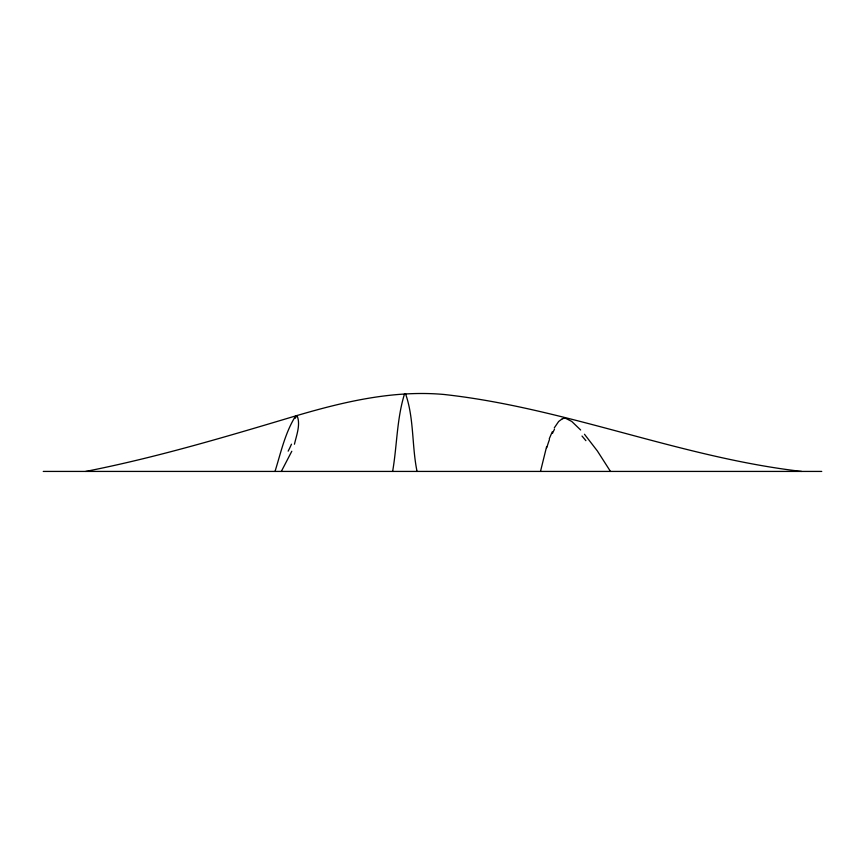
<?xml version="1.0" encoding="UTF-8"?>
<svg xmlns="http://www.w3.org/2000/svg" width="865" height="865" viewBox="0 0 865 865"><rect width="100%" height="100%" fill="white"/><g stroke="black" fill="none" stroke-linecap="round" stroke-linejoin="round"><path stroke-width="1.3" d="M392.634 471.425C397.067 445.767 396.765 418.898 404.496 394.018M540.495 471.425L546.604 446.654M275.016 471.425C280.833 452.784 285.082 432.814 295.56 416.108M294.446 444.232C296.522 435.214 300.847 424.315 297.009 415.514M549.253 438.804L552.248 431.819M291.797 451.26L281.32 471.425M554.27 427.894L558.66 421.482L562.38 418.703M85.711 471.425C153.97 458.007 220.77 438.296 287.364 418.401C337.988 403.166 390.58 389.715 443.896 394.462C565.515 407.826 680.106 457.423 801.563 471.425M43.25 471.425L821.75 471.425M580.642 429.981L571.743 421.428L565.678 418.336A127.339 27.702 81.9 0 0 562.391 418.79M584.481 434.262L597.391 451L610.474 471.425M417.049 471.425C411.783 446.102 414.162 418.173 405.501 393.683A92.804 7.396 -89.1 0 0 404.496 394.105M291.462 444.188A470.722 179.239 -3.4 0 1 288.142 451.162M295.062 418.39A123.598 9.883 -76.6 0 1 296.857 416.151M546.777 447.713A229.625 43.92 86.9 0 1 549.394 439.744M552.508 433.3A320.98 67.102 84.2 0 1 554.497 429.235M582.015 436.046A545.264 97.615 73.1 0 1 585.886 440.674"/></g></svg>
